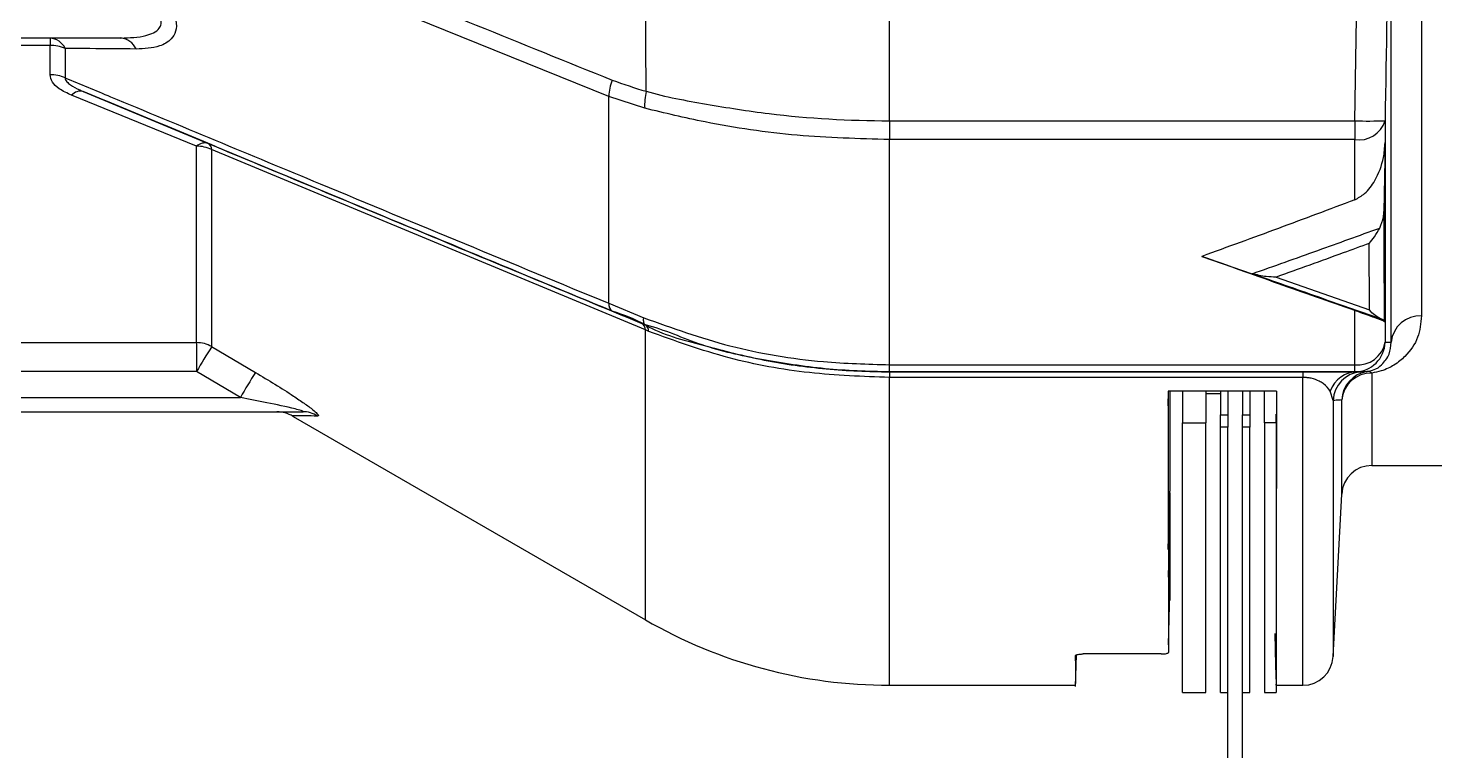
# Model space of a CAD drawing. Extents: x 17.3 to 113.1, y 4.8 to 84.5.
# Drawn here: x 78.21 to 81.091, y 32.362 to 33.842 of the extents above; entities that cross this region are included whole.
import ezdxf

# ---------------------------------------------------------------- set-up
doc = ezdxf.new("R2010")
doc.units = 0
doc.header["$MEASUREMENT"] = 0
doc.layers.add('OBJECT', color=7, linetype='CONTINUOUS')

msp = doc.modelspace()

# ---------------------------------------------------------------- linework, layer by layer
at = {"layer": 'OBJECT'}
for p, q in [((81.0633, 34.5801), (81.0633, 33.2526)), ((81.0014, 33.1986), (81.0014, 34.5537)), ((79.3989, 33.702), (78.2858, 34.1521)), ((80.9268, 33.6521), (80.9321, 33.9874)), ((79.4757, 33.7124), (79.474, 33.9587)), ((79.9739, 33.6521), (79.9739, 33.862)), ((78.3999, 33.8215), (74.345, 33.8215)), ((78.2548, 33.8215), (78.2548, 33.8065)), ((78.2548, 33.8065), (74.3359, 33.8065)), ((78.2548, 33.7464), (78.2548, 33.8065)), ((78.2858, 33.8002), (78.2858, 33.7399)), ((78.3228, 33.7122), (78.5787, 33.6056)), ((78.5548, 33.6001), (78.2989, 33.7043)), ((79.4728, 33.6776), (79.3989, 33.702)), ((79.3989, 33.2784), (79.3989, 33.702)), ((79.9739, 33.6521), (79.9739, 33.6136)), ((79.9739, 33.6521), (80.9268, 33.6521)), ((80.9268, 33.6521), (80.9268, 33.6136)), ((80.9888, 33.6522), (80.9888, 33.6076)), ((78.5548, 33.1979), (78.5548, 33.6001)), ((79.4739, 33.2238), (78.5858, 33.5932)), ((78.5858, 33.5932), (78.5858, 33.1898)), ((79.9739, 33.1526), (79.9739, 33.6136)), ((80.9268, 33.6136), (79.9739, 33.6136)), ((80.9268, 33.4904), (80.9268, 33.6136)), ((80.9888, 33.6076), (80.9864, 33.4664)), ((80.9566, 33.2649), (80.9565, 33.4011)), ((80.6138, 33.3745), (80.7166, 33.3389)), ((80.7658, 33.3321), (80.9566, 33.2649)), ((79.3989, 33.2784), (79.4705, 33.2488)), ((80.9268, 33.1526), (80.9268, 33.2638)), ((80.9888, 33.2407), (80.9866, 33.244)), ((79.4739, 33.2343), (79.4739, 33.2342)), ((79.4808, 33.2209), (79.4739, 33.2238)), ((79.4739, 32.6305), (79.4739, 33.2238)), ((80.9888, 33.2407), (80.9888, 33.1991)), ((74.3359, 33.1979), (78.5548, 33.1979)), ((78.5548, 33.1979), (78.5548, 33.1386)), ((78.5858, 33.1898), (78.6756, 33.1369)), ((78.5548, 33.1386), (74.3413, 33.1386)), ((78.6446, 33.0857), (78.5548, 33.1386)), ((79.9739, 33.1526), (80.9268, 33.1526)), ((79.9739, 33.1383), (79.9739, 33.1526)), ((80.9268, 33.1383), (79.9739, 33.1383)), ((79.9739, 33.1383), (79.9739, 33.1383)), ((79.9739, 33.1383), (80.8205, 33.1383)), ((79.9739, 33.1383), (79.9739, 33.1266)), ((80.8205, 33.1383), (80.8205, 33.1266)), ((80.9268, 33.1383), (80.9268, 33.1526)), ((80.932, 33.1382), (80.9268, 33.1383)), ((80.932, 33.1382), (80.9388, 33.1384)), ((80.9618, 33.1355), (80.9618, 32.9465)), ((80.8205, 33.1266), (79.9739, 33.1266)), ((79.9739, 32.4965), (79.9739, 33.1266)), ((80.8205, 32.4965), (80.8205, 33.1266)), ((74.3458, 33.0857), (78.6446, 33.0857)), ((80.7663, 33.0988), (80.5446, 33.0988)), ((80.5446, 33.0683), (80.5454, 33.0988)), ((80.5479, 33.0988), (80.5479, 32.8937)), ((80.5739, 33.0988), (80.5739, 33.0337)), ((80.6219, 33.0988), (80.6219, 33.0337)), ((80.6219, 33.0937), (80.6519, 33.0937)), ((80.6519, 33.0988), (80.6519, 33.0499)), ((80.6668, 33.0988), (80.6668, 33.0499)), ((80.6968, 33.0988), (80.6968, 33.0499)), ((80.7117, 33.0988), (80.7117, 33.0499)), ((80.7417, 33.0337), (80.7417, 33.0988)), ((80.8824, 33.0794), (80.8763, 33.0987)), ((80.8824, 33.0794), (80.8824, 32.5552)), ((80.8999, 32.8877), (80.8999, 33.0805)), ((74.3469, 33.0565), (78.7718, 33.0565)), ((78.7525, 33.047), (79.4739, 32.6305)), ((80.6519, 33.0499), (80.6668, 33.0499)), ((80.6519, 33.0248), (80.6519, 33.0499)), ((80.6668, 33.0499), (80.6668, 33.0248)), ((80.6968, 33.0499), (80.7117, 33.0499)), ((80.6968, 33.0248), (80.6968, 33.0499)), ((80.7117, 33.0499), (80.7117, 33.0248)), ((80.7657, 33.0337), (80.7657, 33.0516)), ((80.5739, 33.0337), (80.6219, 33.0337)), ((80.5739, 32.4815), (80.5739, 33.0337)), ((80.6219, 32.4815), (80.6219, 33.0337)), ((80.6668, 33.0248), (80.6519, 33.0248)), ((80.6519, 32.4815), (80.6519, 33.0248)), ((80.6668, 32.513), (80.6668, 33.0248)), ((80.7117, 33.0248), (80.6968, 33.0248)), ((80.6968, 32.513), (80.6968, 33.0248)), ((80.7117, 32.4815), (80.7117, 33.0248)), ((80.7657, 33.0337), (80.7417, 33.0337)), ((80.7417, 33.0337), (80.7417, 32.4815)), ((80.7657, 33.0337), (80.7657, 32.4815)), ((80.9618, 32.9465), (81.1681, 32.9465)), ((80.5449, 32.7752), (80.5479, 32.8901)), ((80.5479, 32.8901), (80.5479, 32.8937)), ((80.8824, 32.5552), (80.8999, 32.8877)), ((80.545, 32.7181), (80.5479, 32.8308)), ((80.5479, 32.8308), (80.5479, 32.8269)), ((80.5479, 32.8269), (80.5479, 32.6867)), ((80.5479, 32.8269), (80.5479, 32.8269)), ((80.5451, 32.579), (80.5479, 32.6867)), ((80.5479, 32.6867), (80.5479, 32.6832)), ((80.3551, 32.4938), (80.3568, 32.5588)), ((80.5301, 32.5605), (80.3702, 32.5605)), ((79.9739, 32.4965), (80.3552, 32.4965)), ((80.6668, 32.3315), (80.6668, 32.513)), ((80.6968, 32.3315), (80.6968, 32.513)), ((80.7657, 32.4965), (80.8205, 32.4965)), ((80.5739, 32.4815), (80.6219, 32.4815)), ((80.6519, 32.4815), (80.6668, 32.4815)), ((80.6968, 32.4815), (80.7117, 32.4815)), ((80.7417, 32.4815), (80.7657, 32.4815))]:
    msp.add_line(p, q, dxfattribs=at)
at = {"layer": 'OBJECT', "flags": 128}
for points in [[(79.4739, 33.2343), (79.4729, 33.2349), (79.4721, 33.2359), (79.4714, 33.2372), (79.4709, 33.2389), (79.4705, 33.2409), (79.4704, 33.2432), (79.4703, 33.2458), (79.4705, 33.2488)], [(80.7629, 32.6023), (80.7646, 32.537), (80.7656, 32.4984)]]:
    msp.add_lwpolyline(points, dxfattribs=at)
at = {"layer": 'OBJECT'}
for centre, radius, start, end in [((78.252, 33.7841), 0.0375, 25.3814, 85.6141), ((78.3966, 33.7844), 0.0373, 23.093, 84.9547), ((78.2552, 33.7288), 0.0777, 66.7781, 90.265), ((78.2552, 33.6706), 0.0758, 66.1377, 90.2502), ((79.5239, 33.6935), 0.1253, 160.485, 176.1292), ((78.3174, 33.6886), 0.0242, 77.1686, 139.5518), ((79.6003, 33.6843), 0.1278, 167.3297, 183.0102), ((80.9572, 34.5825), 0.9309, 268.134, 271.9495), ((80.9357, 33.6685), 0.0556, 260.8355, 342.9674), ((78.5717, 33.5816), 0.025, 73.8178, 132.2728), ((78.5551, 33.5284), 0.0717, 64.5986, 90.2045), ((78.571, 33.5929), 0.0149, 1.0371, 58.8516), ((79.416, 33.2765), 0.0172, 173.6303, 235.2155), ((81.0604, 33.1935), 0.0592, 87.1148, 175.0409), ((79.4584, 33.2241), 0.0155, 358.8735, 57.9622), ((79.4657, 33.2216), 0.015, 357.5233, 57.1479), ((78.5549, 33.1351), 0.0628, 60.4666, 90.0273), ((79.923, 32.3444), 1.582, 147.6977, 149.864), ((80.9329, 33.209), 0.0568, 263.8519, 349.9205), ((80.9268, 33.2003), 0.062, 270.0039, 358.8487), ((80.005, 32.2968), 1.5726, 147.7097, 149.89), ((80.9326, 33.0783), 0.0599, 90.5711, 160.0609), ((80.9444, 33.0767), 0.062, 95.1281, 177.4895), ((80.9618, 33.0775), 0.062, 99.0486, 177.2), ((80.96, 33.0751), 0.0603, 88.2794, 174.8877), ((80.9532, 33.126), 0.0128, 47.8726, 95.1742), ((78.7194, 32.9945), 0.062, 57.7956, 89.9999), ((78.7717, 32.9977), 0.0588, 58.1284, 89.9438), ((80.9618, 32.8845), 0.062, 90, 177), ((79.9739, 33.4965), 1, 240, 270), ((80.8205, 32.5585), 0.062, 270, 357)]:
    msp.add_arc(centre, radius, start, end, dxfattribs=at)
for points, knots in [([(81.0014, 34.5537), (80.9995, 34.3972), (80.9959, 34.0967), (80.9911, 33.7962), (80.9888, 33.6522)], [0, 0, 0, 0, 0.520773, 1, 1, 1, 1]), ([(78.321, 34.1733), (78.4971, 34.1024), (78.8586, 33.9567), (79.2203, 33.8104), (79.4058, 33.7354)], [0, 0, 0, 0, 0.486991, 1, 1, 1, 1]), ([(78.4349, 33.9638), (78.4523, 33.9476), (78.4792, 33.9226), (78.5041, 33.8849), (78.5143, 33.8573), (78.5135, 33.8349), (78.5021, 33.8161), (78.4757, 33.8012), (78.4477, 33.7998), (78.4309, 33.799)], [0, 0, 0, 0, 0.224316, 0.345841, 0.447966, 0.550598, 0.643264, 0.786621, 1, 1, 1, 1]), ([(78.3999, 33.8215), (78.4177, 33.8221), (78.4419, 33.8229), (78.4672, 33.8317), (78.4783, 33.8397), (78.483, 33.85), (78.4821, 33.8604), (78.4758, 33.8734), (78.4588, 33.8928), (78.4329, 33.9118), (78.4119, 33.9239), (78.4039, 33.9286)], [0, 0, 0, 0, 0.252396, 0.341468, 0.431196, 0.49019, 0.549439, 0.605131, 0.701098, 0.885221, 1, 1, 1, 1]), ([(78.4309, 33.799), (78.3994, 33.7992), (78.3508, 33.7996), (78.3027, 33.8), (78.2858, 33.8002)], [0, 0, 0, 0, 0.648491, 1, 1, 1, 1]), ([(78.2989, 33.7043), (78.2901, 33.7084), (78.2742, 33.7158), (78.258, 33.7306), (78.2559, 33.7413), (78.2548, 33.7464)], [0, 0, 0, 0, 0.396711, 0.70683, 1, 1, 1, 1]), ([(78.2858, 33.7399), (78.3168, 33.7271), (78.4908, 33.6548), (78.8618, 33.5006), (79.2019, 33.3599), (79.3989, 33.2784)], [0, 0, 0, 0, 0.083458, 0.469005, 1, 1, 1, 1]), ([(78.2858, 33.7399), (78.286, 33.7386), (78.2862, 33.736), (78.2899, 33.7309), (78.2991, 33.7234), (78.3112, 33.7172), (78.3204, 33.7132), (78.3228, 33.7122)], [0, 0, 0, 0, 0.116846, 0.233197, 0.437973, 0.854432, 1, 1, 1, 1]), ([(79.4058, 33.7354), (79.429, 33.7272), (79.4523, 33.7191), (79.4757, 33.7124), (79.4757, 33.7124)], [0, 0, 0, 0, 0.999971, 1, 1, 1, 1]), ([(79.4062, 33.2623), (79.2208, 33.3391), (78.8596, 33.4887), (78.4985, 33.6391), (78.3228, 33.7122)], [0, 0, 0, 0, 0.513344, 1, 1, 1, 1]), ([(79.4757, 33.7124), (79.4757, 33.7124), (79.5152, 33.7011), (79.5984, 33.6857), (79.7634, 33.6595), (79.8912, 33.6521), (79.9739, 33.6521), (79.9739, 33.6521)], [0, 0, 0, 0, 0.000004, 0.259099, 0.518181, 0.999995, 1, 1, 1, 1]), ([(79.9739, 33.6136), (79.9107, 33.6154), (79.7826, 33.619), (79.6138, 33.6439), (79.5136, 33.6679), (79.4728, 33.6776)], [0, 0, 0, 0, 0.365475, 0.741466, 1, 1, 1, 1]), ([(78.5787, 33.6056), (78.7224, 33.5459), (79.0182, 33.4229), (79.3144, 33.3003), (79.4666, 33.2372)], [0, 0, 0, 0, 0.48595, 1, 1, 1, 1]), ([(80.9268, 33.4904), (80.9338, 33.4942), (80.9505, 33.5034), (80.9719, 33.5334), (80.986, 33.5699), (80.988, 33.5972), (80.9888, 33.6076)], [0, 0, 0, 0, 0.173965, 0.419974, 0.778927, 1, 1, 1, 1]), ([(80.9888, 33.6076), (80.9888, 33.543), (80.9888, 33.4138), (80.9888, 33.2984), (80.9888, 33.2407)], [0, 0, 0, 0, 0.5, 1, 1, 1, 1]), ([(80.9268, 33.4904), (80.9007, 33.4806), (80.8486, 33.4609), (80.7442, 33.422), (80.666, 33.3935), (80.6138, 33.3745)], [0, 0, 0, 0, 0.250124, 0.500247, 1, 1, 1, 1]), ([(80.9778, 33.4325), (80.9809, 33.4399), (80.9855, 33.4508), (80.9862, 33.4626), (80.9864, 33.4664)], [0, 0, 0, 0, 0.681912, 1, 1, 1, 1]), ([(80.9864, 33.4664), (80.9865, 33.4346), (80.9865, 33.3579), (80.9866, 33.2861), (80.9866, 33.244)], [0, 0, 0, 0, 0.413967, 1, 1, 1, 1]), ([(80.7166, 33.3389), (80.7615, 33.3548), (80.8486, 33.3856), (80.9356, 33.4172), (80.9778, 33.4325)], [0, 0, 0, 0, 0.515589, 1, 1, 1, 1]), ([(80.9565, 33.4011), (80.9565, 33.4012), (80.96, 33.4053), (80.9674, 33.4147), (80.9742, 33.4264), (80.9778, 33.4325)], [0, 0, 0, 0, 0.0055, 0.474179, 1, 1, 1, 1]), ([(80.9565, 33.4011), (80.9386, 33.3946), (80.8751, 33.3713), (80.8115, 33.3485), (80.7658, 33.3321)], [0, 0, 0, 0, 0.2808138, 1, 1, 1, 1]), ([(80.9268, 33.2638), (80.8747, 33.2819), (80.7703, 33.3182), (80.666, 33.3558), (80.6138, 33.3745)], [0, 0, 0, 0, 0.499973, 1, 1, 1, 1]), ([(80.7658, 33.3321), (80.7657, 33.3321), (80.7589, 33.3321), (80.742, 33.3327), (80.7261, 33.3366), (80.7166, 33.3389)], [0, 0, 0, 0, 0.004829, 0.40487, 1, 1, 1, 1]), ([(80.9779, 33.2476), (80.9358, 33.2621), (80.8487, 33.2921), (80.7616, 33.323), (80.7166, 33.3389)], [0, 0, 0, 0, 0.4842849, 1, 1, 1, 1]), ([(79.4739, 33.2343), (79.4739, 33.2343), (79.4524, 33.2466), (79.4293, 33.2545), (79.4062, 33.2623)], [0, 0, 0, 0, 0.0000318, 1, 1, 1, 1]), ([(79.4705, 33.2488), (79.5287, 33.2279), (79.6468, 33.1856), (79.8184, 33.1572), (79.9287, 33.1539), (79.9739, 33.1526)], [0, 0, 0, 0, 0.364404, 0.739433, 1, 1, 1, 1]), ([(80.9268, 33.2638), (80.9338, 33.2614), (80.9505, 33.2555), (80.9719, 33.2478), (80.986, 33.2423), (80.988, 33.2411), (80.9888, 33.2407)], [0, 0, 0, 0, 0.1739661, 0.4199742, 0.7789256, 1, 1, 1, 1]), ([(80.9779, 33.2476), (80.9744, 33.2495), (80.9676, 33.2533), (80.9602, 33.2609), (80.9566, 33.2648), (80.9566, 33.2649)], [0, 0, 0, 0, 0.521478, 0.994508, 1, 1, 1, 1]), ([(81.0633, 33.2526), (81.0619, 33.2377), (81.0589, 33.2081), (81.037, 33.1749), (81.0098, 33.1527), (80.987, 33.1408), (80.9683, 33.1368), (80.9618, 33.1355)], [0, 0, 0, 0, 0.318535, 0.636337, 0.797116, 0.929766, 1, 1, 1, 1]), ([(80.9866, 33.244), (80.9858, 33.2444), (80.9846, 33.245), (80.9796, 33.247), (80.9779, 33.2476)], [0, 0, 0, 0, 0.67796, 1, 1, 1, 1]), ([(79.4666, 33.2372), (79.469, 33.2361), (79.4713, 33.235), (79.4739, 33.2342), (79.4739, 33.2342)], [0, 0, 0, 0, 0.999732, 1, 1, 1, 1]), ([(79.9739, 33.1383), (79.9739, 33.1383), (79.9298, 33.1383), (79.8415, 33.1423), (79.7132, 33.1618), (79.5889, 33.1885), (79.5136, 33.2244), (79.4739, 33.2343), (79.4739, 33.2343)], [0, 0, 0, 0, 0.000005, 0.255816, 0.511628, 0.755817, 0.999995, 1, 1, 1, 1]), ([(79.4739, 33.2342), (79.4739, 33.2342), (79.5098, 33.2137), (79.592, 33.1928), (79.7155, 33.1598), (79.8442, 33.1425), (79.9307, 33.1383), (79.9739, 33.1383), (79.9739, 33.1383)], [0, 0, 0, 0, 0.000005, 0.252518, 0.505035, 0.752516, 0.999996, 1, 1, 1, 1]), ([(79.9739, 33.1266), (79.919, 33.1286), (79.8077, 33.1326), (79.6396, 33.1636), (79.5349, 33.2014), (79.4808, 33.2209)], [0, 0, 0, 0, 0.319252, 0.647793, 1, 1, 1, 1]), ([(80.952, 33.1387), (80.9558, 33.1396), (80.9719, 33.1434), (80.9851, 33.1553), (80.9994, 33.1737), (81.0007, 33.1903), (81.0014, 33.1986)], [0, 0, 0, 0, 0.0630612, 0.2691172, 0.6319316, 1, 1, 1, 1]), ([(80.9888, 33.1991), (80.9895, 33.1991), (80.9929, 33.1989), (80.9973, 33.1988), (81.0003, 33.1986), (81.0014, 33.1986)], [0, 0, 0, 0, 0.14196, 0.7098, 1, 1, 1, 1]), ([(78.6756, 33.1369), (78.7024, 33.1207), (78.7374, 33.0996), (78.7755, 33.0737), (78.7923, 33.0614), (78.8023, 33.0526), (78.8055, 33.0482), (78.8036, 33.0478), (78.8028, 33.0476)], [0, 0, 0, 0, 0.4632026, 0.60576, 0.7490698, 0.8417793, 0.9353058, 1, 1, 1, 1]), ([(80.8205, 33.1383), (80.8305, 33.1383), (80.8502, 33.1383), (80.88, 33.1383), (80.9117, 33.1382), (80.9243, 33.1382), (80.932, 33.1382)], [0, 0, 0, 0, 0.16794, 0.334632, 0.594445, 1, 1, 1, 1]), ([(80.9388, 33.1384), (80.9397, 33.1385), (80.9441, 33.1385), (80.9485, 33.1386), (80.9515, 33.1387), (80.952, 33.1387)], [0, 0, 0, 0, 0.169099, 0.845499, 1, 1, 1, 1]), ([(80.8763, 33.0987), (80.8725, 33.1039), (80.8675, 33.1109), (80.8533, 33.1197), (80.8425, 33.124), (80.8301, 33.1262), (80.8241, 33.1266), (80.821, 33.1266), (80.8205, 33.1266)], [0, 0, 0, 0, 0.476054, 0.640497, 0.854535, 0.926508, 0.987725, 1, 1, 1, 1]), ([(78.7718, 33.0565), (78.7723, 33.0565), (78.7732, 33.0565), (78.7736, 33.0568), (78.7733, 33.0572), (78.7718, 33.0578), (78.7667, 33.0596), (78.7426, 33.0657), (78.7004, 33.0747), (78.6626, 33.0821), (78.6446, 33.0857)], [0, 0, 0, 0, 0.018434, 0.032621, 0.046846, 0.064939, 0.096407, 0.193734, 0.61436, 1, 1, 1, 1]), ([(80.5446, 33.0988), (80.5446, 33.0967), (80.5446, 33.0925), (80.5446, 33.0864), (80.5446, 33.0803), (80.5446, 33.0743), (80.5446, 33.0703), (80.5446, 33.0683)], [0, 0, 0, 0, 0.204305, 0.403229, 0.602155, 0.801079, 1, 1, 1, 1]), ([(80.7663, 33.0988), (80.7663, 33.0973), (80.7663, 33.0428), (80.7661, 32.9418), (80.766, 32.8111), (80.7659, 32.701), (80.7658, 32.6138), (80.7657, 32.5499), (80.7657, 32.5111), (80.7657, 32.4941), (80.7657, 32.4978), (80.7657, 32.4984)], [0, 0, 0, 0, 0.003726, 0.140442, 0.277158, 0.417846, 0.558534, 0.69525, 0.831966, 0.972654, 1, 1, 1, 1]), ([(80.8999, 33.0805), (80.8982, 33.0804), (80.8934, 33.08), (80.8868, 33.0797), (80.8824, 33.0794)], [0, 0, 0, 0, 0.33844, 1, 1, 1, 1]), ([(78.8028, 33.0476), (78.7937, 33.0477), (78.7662, 33.048), (78.7461, 33.0482), (78.7523, 33.0482), (78.7531, 33.0481)], [0, 0, 0, 0, 0.299901, 0.901044, 1, 1, 1, 1]), ([(80.5446, 33.0683), (80.5446, 33.04), (80.5447, 32.9836), (80.5448, 32.8817), (80.5449, 32.8175), (80.5449, 32.7752)], [0, 0, 0, 0, 0.25383, 0.507659, 1, 1, 1, 1]), ([(80.5479, 32.8901), (80.5479, 32.8849), (80.5479, 32.8746), (80.5479, 32.8545), (80.5479, 32.8402), (80.5479, 32.8308)], [0, 0, 0, 0, 0.250102, 0.500204, 1, 1, 1, 1]), ([(80.5449, 32.7752), (80.5449, 32.7702), (80.545, 32.7602), (80.545, 32.7409), (80.545, 32.7272), (80.545, 32.7181)], [0, 0, 0, 0, 0.251493, 0.502986, 1, 1, 1, 1]), ([(80.545, 32.7181), (80.545, 32.7041), (80.545, 32.6761), (80.5451, 32.6269), (80.5451, 32.5981), (80.5451, 32.579)], [0, 0, 0, 0, 0.2515706, 0.5031414, 1, 1, 1, 1]), ([(80.5479, 32.6832), (80.5479, 32.6827), (80.5479, 32.6804), (80.5479, 32.676), (80.5479, 32.6723), (80.5479, 32.6701)], [0, 0, 0, 0, 0.124522, 0.499558, 1, 1, 1, 1]), ([(80.3551, 32.5576), (80.3553, 32.5579), (80.3557, 32.5586), (80.3583, 32.5594), (80.3622, 32.5601), (80.3664, 32.5605), (80.3692, 32.5605), (80.3702, 32.5605)], [0, 0, 0, 0, 0.218091, 0.4362, 0.653567, 0.868344, 1, 1, 1, 1]), ([(80.3552, 32.5001), (80.3552, 32.5006), (80.3552, 32.5018), (80.3552, 32.5375), (80.3551, 32.5576)], [0, 0, 0, 0, 0.440292, 1, 1, 1, 1]), ([(80.5301, 32.5605), (80.5317, 32.5605), (80.5351, 32.5606), (80.5396, 32.5611), (80.543, 32.5618), (80.5449, 32.5627), (80.5451, 32.5633), (80.5451, 32.5635)], [0, 0, 0, 0, 0.210613, 0.421164, 0.633532, 0.848978, 1, 1, 1, 1]), ([(80.5451, 32.579), (80.5451, 32.5773), (80.5451, 32.5739), (80.5451, 32.5688), (80.5451, 32.5654), (80.5451, 32.5635)], [0, 0, 0, 0, 0.312019, 0.624039, 1, 1, 1, 1])]:
    msp.add_open_spline(points, degree=3, knots=knots, dxfattribs=at)

doc.saveas('drawing.dxf')
